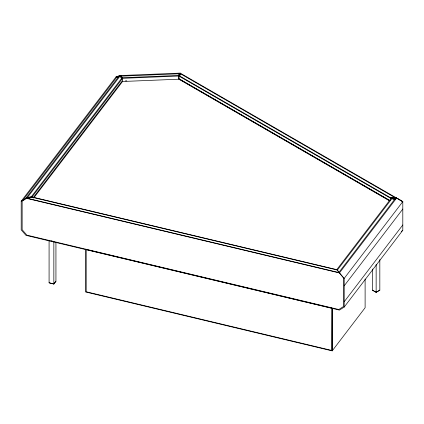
<?xml version="1.0" encoding="UTF-8"?>
<svg xmlns="http://www.w3.org/2000/svg" width="424" height="424" viewBox="0 0 424 424"><rect width="100%" height="100%" fill="white"/><g stroke="black" fill="none" stroke-linecap="round" stroke-linejoin="round"><path stroke-width="0.64" d="M179.008 73.167L178.721 78.62L389.672 200.409M179.172 73.776L178.886 79.198L389.338 200.706M179.559 75.917L180.221 73.119L119.483 75.594L115.99 76.972L21.2 201.23L21.2 229.888L25.959 235.341L339.444 310.092L344.198 307.056L402.8 230.274L402.8 201.623L180.221 73.119L179.14 75.679M179.718 76.511L180.38 73.723L119.944 76.193L26.887 198.178L22.149 201.199L22.149 229.707L26.887 235.14L338.803 309.515L343.535 306.494L343.535 277.98L336.778 269.648L32.039 196.985L27.449 197.441M331.637 308.169L86.199 249.529L86.199 291.765L331.637 350.404L331.754 308.01M85.516 249.498L85.516 291.945L332.193 350.881L365.112 307.745L365.112 279.008M118.847 76.447L119.483 75.594L122.101 77.746L178.721 75.435L391.962 198.549L395.513 199.481M22.954 200.149L116.468 77.56L118.328 77.513M21.2 201.23L25.959 198.199L119.483 75.594L122.027 79.012M32.039 196.985L122.552 78.329L178.886 76.034L391.061 198.527L394.59 199.46M33.311 197.515L122.192 81M33.639 198.05L122.552 81.498L122.552 78.329L121.269 76.135M55.92 281.213L53.832 283.947L49.099 282.739M49.083 240.403L49.083 282.85L53.843 284.059L55.936 281.313L55.936 242.131M336.778 269.648L391.061 198.527M26.526 197.452L31.138 196.996L337.409 270.024L391.962 198.549L396.61 198.045L402.763 201.67M180.38 73.723L395.682 198.029L338.803 272.553L26.887 198.178L33.3 197.287M344.198 307.056L344.198 278.404L402.8 201.623M344.198 285.829L402.8 209.053M344.198 301.75L402.8 224.969M402.763 230.322L401.236 231.499M379.803 290.133L376.146 292.242L372.489 290.133M372.489 269.012L372.473 290.239L376.146 292.359L379.825 290.239L379.825 259.541M344.198 278.404L339.444 272.945L25.959 198.199L31.138 196.996L122.101 77.746L120.819 75.541M25.959 198.199L32.404 197.298M118.614 76.866L115.99 76.972L118.482 76.908M125.478 80.867L126.787 80.814M122.552 81.498L178.886 79.198M390.091 197.467L396.61 198.045L339.444 272.945L337.409 270.024M389.2 197.457L395.682 198.029M51.463 241.007L53.843 241.611L53.843 284.059M51.468 241.108L53.832 241.707M178.674 78.7L390.091 200.759M299.524 300.24L300.669 300.902M396.578 198.029L402.784 201.644M376.146 264.523L376.146 292.359M332.305 350.722L332.305 308.274L332.193 350.881"/></g></svg>
